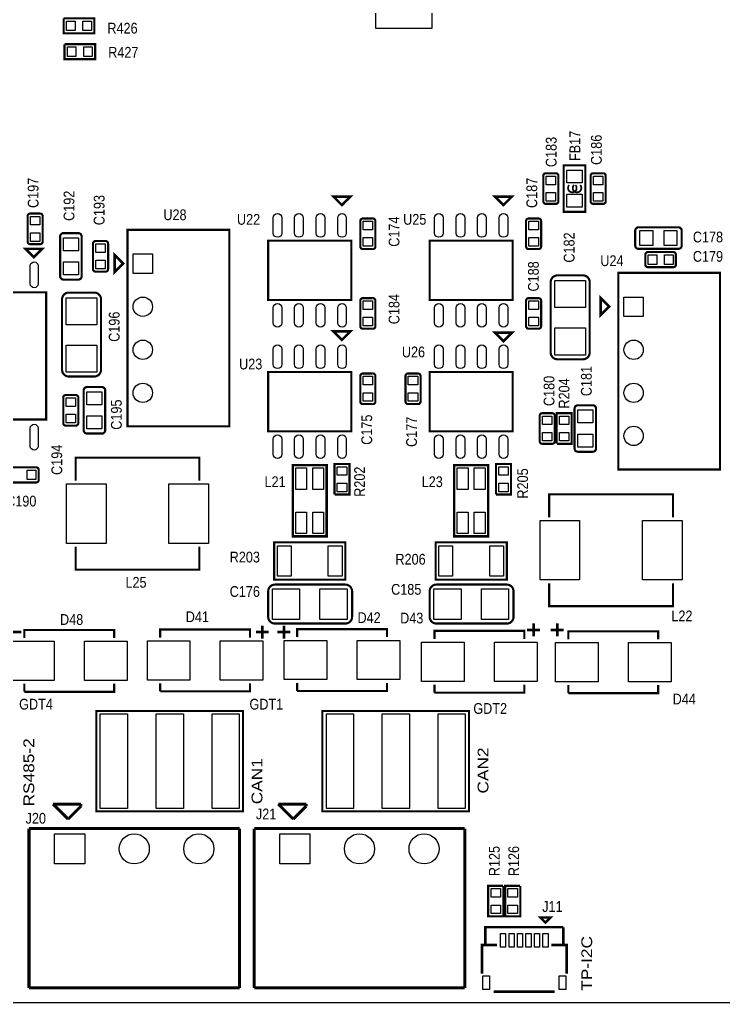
# Model space of a CAD drawing. Extents: x 0 to 228, y 0 to 175.
# Drawn here: x 38 to 79.5, y 0 to 58 of the extents above; entities that cross this region are included whole.
import ezdxf
from ezdxf.enums import TextEntityAlignment as Align

# ---------------------------------------------------------------- set-up
doc = ezdxf.new("R2010")
doc.units = 0
for name, color, linetype in [('BG_OUTLINE', 253, 'CONTINUOUS'), ('BG_SILKSCREEN_TOP', 85, 'CONTINUOUS'), ('PG_SILKSCREEN_TOP', 253, 'CONTINUOUS'), ('PIN_TOP', 142, 'CONTINUOUS'), ('RD_SILKSCREEN_TOP', 142, 'CONTINUOUS')]:
    doc.layers.add(name, color=color, linetype=linetype)

msp = doc.modelspace()

# ---------------------------------------------------------------- linework, layer by layer
at = {"layer": 'BG_OUTLINE'}
msp.add_lwpolyline([(3.048, 0), (224.952052, 0, 0.414214), (228.000052, 3.048), (228.000052, 168.95191, 0.414217), (224.952052, 171.99991), (3.048, 171.99991, 0.414214), (0, 168.95191), (0, 3.048, 0.414214), (3.048, 0)], format="xyb", dxfattribs=at)
at = {"layer": 'PG_SILKSCREEN_TOP'}
for points, const_width in [([(40.602154, 58.051192), (42.406062, 58.051192), (42.406062, 57.163208), (40.602154, 57.163208), (40.602154, 58.039254)], 0.127), ([(40.652954, 56.527192), (42.456862, 56.527192), (42.456862, 55.639208), (40.652954, 55.639208), (40.652954, 56.515254)], 0.127), ([(71.03999, 49.378108), (71.374, 49.378108), (71.374, 49.0601), (71.374, 46.633892), (70.104, 46.633892), (70.104, 49.378108), (71.044054, 49.378108)], 0.127), ([(57.518046, 47.530004), (56.518048, 47.530004), (57.01792, 47.029878), (57.518046, 47.530004)], 0.150114), ([(67.043046, 47.530004), (66.043048, 47.530004), (66.54292, 47.029878), (67.043046, 47.530004)], 0.150114), ([(50.370994, 45.575982), (50.370994, 33.976056), (44.371006, 33.976056), (44.371006, 45.575982), (50.370994, 45.575982)], 0.127), ([(52.667916, 44.93006), (52.667916, 41.42994), (57.568084, 41.42994), (57.568084, 44.93006), (52.667916, 44.93006)], 0.127), ([(62.192916, 44.93006), (62.192916, 41.42994), (67.093084, 41.42994), (67.093084, 44.93006), (62.192916, 44.93006)], 0.127), ([(39.341298, 44.45381), (38.3413, 44.45381), (38.841426, 43.953684), (39.341298, 44.45381)], 0.150114), ([(43.609514, 44.085002), (43.609514, 43.085004), (44.109386, 43.584876), (43.609514, 44.085002)], 0.150114), ([(79.326994, 43.035982), (79.326994, 31.436056), (73.327006, 31.436056), (73.327006, 43.035982), (79.326994, 43.035982)], 0.127), ([(29.26588, 41.880028), (29.26588, 34.379916), (39.566088, 34.379916), (39.566088, 41.880028), (29.26588, 41.880028)], 0.127), ([(72.286114, 41.545002), (72.286114, 40.545004), (72.785986, 41.044876), (72.286114, 41.545002)], 0.150114), ([(57.518046, 39.579804), (56.518048, 39.579804), (57.01792, 39.079678), (57.518046, 39.579804)], 0.150114), ([(67.043046, 39.503604), (66.043048, 39.503604), (66.54292, 39.003478), (67.043046, 39.503604)], 0.150114), ([(52.667916, 37.18306), (52.667916, 33.68294), (57.568084, 33.68294), (57.568084, 37.18306), (52.667916, 37.18306)], 0.127), ([(62.192916, 37.18306), (62.192916, 33.68294), (67.093084, 33.68294), (67.093084, 37.18306), (62.192916, 37.18306)], 0.127), ([(69.686932, 32.949896), (69.686932, 34.753042), (70.575932, 34.753042), (70.575932, 32.949896), (69.699124, 32.949896)], 0.127), ([(48.60798, 30.778958), (48.60798, 32.128968), (41.30802, 32.128968), (41.30802, 30.778958)], 0.127), ([(54.118002, 31.691072), (54.118002, 27.490928), (56.117998, 27.490928), (56.117998, 31.691072), (54.118002, 31.691072)], 0.150114), ([(56.577992, 29.959046), (56.577992, 31.762954), (57.468008, 31.762954), (57.468008, 29.959046), (56.590946, 29.959046)], 0.127), ([(63.643002, 31.691072), (63.643002, 27.490928), (65.642998, 27.490928), (65.642998, 31.691072), (63.643002, 31.691072)], 0.150114), ([(66.104008, 29.959046), (66.104008, 31.762954), (66.991992, 31.762954), (66.991992, 29.959046), (66.115946, 29.959046)], 0.127), ([(76.54798, 28.619958), (76.54798, 29.969968), (69.24802, 29.969968), (69.24802, 28.619958)], 0.127), ([(48.60798, 26.879042), (48.60798, 25.529032), (41.30802, 25.529032), (41.30802, 26.879042)], 0.127), ([(57.117996, 24.934926), (53.017928, 24.934926), (53.017928, 27.135074), (57.218072, 27.135074), (57.218072, 24.934926), (57.117996, 24.934926)], 0.127), ([(66.642996, 24.934926), (62.542928, 24.934926), (62.542928, 27.135074), (66.743072, 27.135074), (66.743072, 24.934926), (66.642996, 24.934926)], 0.127), ([(76.54798, 24.720042), (76.54798, 23.370032), (69.24802, 23.370032), (69.24802, 24.720042)], 0.127), ([(43.584114, 21.492972), (43.584114, 21.967952), (38.283896, 21.967952), (38.283896, 21.492972)], 0.127), ([(51.596036, 21.518118), (51.596036, 21.993098), (46.296072, 21.993098), (46.296072, 21.518118)], 0.127), ([(52.324, 22.225), (52.324, 21.463)], 0.150114), ([(53.594, 22.225), (53.594, 21.463)], 0.150114), ([(59.672982, 21.54301), (59.672982, 22.01799), (54.373018, 22.01799), (54.373018, 21.54301)], 0.127), ([(67.945, 21.971), (68.707, 21.971)], 0.150114), ([(68.326, 22.352), (68.326, 21.59)], 0.150114), ([(69.342, 21.971), (70.104, 21.971)], 0.150114), ([(69.723, 22.352), (69.723, 21.59)], 0.150114), ([(37.338, 21.844), (38.1, 21.844)], 0.150114), ([(51.943, 21.844), (52.705, 21.844)], 0.150114), ([(53.213, 21.844), (53.975, 21.844)], 0.150114), ([(67.77609, 21.440902), (67.77609, 21.915882), (62.476126, 21.915882), (62.476126, 21.440902)], 0.127), ([(75.674982, 21.41601), (75.674982, 21.89099), (70.375018, 21.89099), (70.375018, 21.41601)], 0.127), ([(38.283896, 18.317972), (43.584114, 18.317972), (43.584114, 18.792952)], 0.127), ([(38.283896, 18.792952), (38.283896, 18.317972)], 0.127), ([(46.296072, 18.343118), (51.596036, 18.343118), (51.596036, 18.818098)], 0.127), ([(46.296072, 18.818098), (46.296072, 18.343118)], 0.127), ([(54.373018, 18.36801), (59.672982, 18.36801), (59.672982, 18.84299)], 0.127), ([(54.373018, 18.84299), (54.373018, 18.36801)], 0.127), ([(62.476126, 18.265902), (67.77609, 18.265902), (67.77609, 18.740882)], 0.127), ([(62.476126, 18.740882), (62.476126, 18.265902)], 0.127), ([(70.375018, 18.24101), (75.674982, 18.24101), (75.674982, 18.71599)], 0.127), ([(70.375018, 18.71599), (70.375018, 18.24101)], 0.127), ([(51.183032, 11.263884), (42.523156, 11.263884), (42.523156, 17.183862), (51.183032, 17.183862), (51.183032, 11.263884)], 0.127), ([(64.518032, 11.264138), (55.858156, 11.264138), (55.858156, 17.184116), (64.518032, 17.184116), (64.518032, 11.264138)], 0.127), ([(40.858948, 10.807954), (39.969948, 11.696954)], 0.178054), ([(39.969948, 11.696954), (41.620948, 11.696954)], 0.178054), ([(41.620948, 11.569954), (40.858948, 10.807954)], 0.178054), ([(41.620948, 11.696954), (41.620948, 11.569954)], 0.178054), ([(54.146958, 10.807954), (53.257958, 11.696954)], 0.178054), ([(53.257958, 11.696954), (54.908958, 11.696954)], 0.178054), ([(54.908958, 11.569954), (54.146958, 10.807954)], 0.178054), ([(54.908958, 11.696954), (54.908958, 11.569954)], 0.178054), ([(38.55593, 0.854964), (38.55593, 10.254996)], 0.178054), ([(38.55593, 10.254996), (50.975006, 10.254996)], 0.178054), ([(50.975006, 10.254996), (50.975006, 0.854964)], 0.178054), ([(51.84394, 0.854964), (51.84394, 10.254996)], 0.178054), ([(51.84394, 10.254996), (64.264032, 10.254996)], 0.178054), ([(64.264032, 10.254996), (64.264032, 0.854964)], 0.178054), ([(66.538094, 6.872986), (66.538094, 5.069078), (65.649094, 5.069078), (65.649094, 6.872986), (66.524886, 6.872986)], 0.127), ([(67.538092, 6.872986), (67.538092, 5.069078), (66.649092, 5.069078), (66.649092, 6.872986), (67.524884, 6.872986)], 0.127), ([(68.72605, 5.004054), (69.325998, 5.004054), (69.026024, 4.70408), (68.72605, 5.004054)], 0.150114), ([(65.275968, 1.68402), (65.275968, 3.384042), (65.47612, 3.384042), (65.47612, 4.434078), (70.07606, 4.434078)], 0.150114), ([(70.07606, 4.434078), (70.07606, 3.384042), (70.275958, 3.384042), (70.275958, 1.68402)], 0.150114), ([(65.47612, 3.384042), (66.17589, 3.384042)], 0.150114), ([(70.07606, 3.384042), (69.376036, 3.384042)], 0.150114), ([(50.975006, 0.854964), (38.55593, 0.854964)], 0.178054), ([(64.264032, 0.854964), (51.84394, 0.854964)], 0.178054), ([(69.575934, 0.633984), (65.975992, 0.633984)], 0.150114)]:
    msp.add_lwpolyline(points, dxfattribs=dict(at, const_width=const_width))
for points, const_width in [([(69.785992, 48.758094), (69.785992, 48.208946), (69.785992, 47.803054), (69.785992, 47.253906, -0.414492), (69.635878, 47.104046), (69.048122, 47.104046, -0.414492), (68.898008, 47.253906), (68.898008, 48.758094, -0.414492), (69.048122, 48.907954), (69.635878, 48.907954, -0.414492), (69.785992, 48.758094)], 0.127), ([(72.581008, 48.758094), (72.581008, 48.208946), (72.581008, 47.803054), (72.581008, 47.253906, -0.415157), (72.429878, 47.104046), (71.842122, 47.104046, -0.414492), (71.692008, 47.253906), (71.692008, 48.758094, -0.414492), (71.842122, 48.907954), (72.429878, 48.907954, -0.415157), (72.581008, 48.758094)], 0.127), ([(70.790054, 48.217074, -2.414198), (70.430898, 48.217074)], 0.102108), ([(71.068946, 48.217074, -2.415808), (70.710044, 48.217074)], 0.102108), ([(38.47211, 44.87799), (38.47211, 45.426884), (38.47211, 45.83303), (38.47211, 46.380908, -0.416253), (38.62197, 46.532038), (39.20998, 46.532038, -0.417139), (39.36111, 46.380908), (39.36111, 44.87799, -0.415553), (39.20998, 44.727876), (38.62197, 44.727876, -0.414659), (38.47211, 44.87799)], 0.127), ([(58.103008, 44.586906), (58.103008, 45.136054), (58.103008, 45.541946), (58.103008, 46.091094, -0.414492), (58.253122, 46.240954), (58.840878, 46.240954, -0.415157), (58.992008, 46.091094), (58.992008, 44.586906, -0.415157), (58.840878, 44.437046), (58.253122, 44.437046, -0.414492), (58.103008, 44.586906)], 0.127), ([(68.769992, 46.091094), (68.769992, 45.541946), (68.769992, 45.136054), (68.769992, 44.586906, -0.414492), (68.619878, 44.437046), (68.032122, 44.437046, -0.414492), (67.882008, 44.586906), (67.882008, 46.091094, -0.414492), (68.032122, 46.240954), (68.619878, 46.240954, -0.414492), (68.769992, 46.091094)], 0.127), ([(40.392096, 42.836084), (40.392096, 45.17898, -0.41451), (40.591994, 45.378878), (41.461944, 45.378878, -0.414734), (41.662096, 45.17898), (41.662096, 42.836084, -0.414311), (41.461944, 42.635932), (40.591994, 42.635932, -0.414089), (40.392096, 42.836084)], 0.127), ([(76.863956, 44.45), (74.520044, 44.45, -0.414181), (74.319892, 44.649898), (74.319892, 45.520102, -0.414181), (74.520044, 45.72), (76.863956, 45.72, -0.414181), (77.064108, 45.520102), (77.064108, 44.649898, -0.414181), (76.863956, 44.45)], 0.127), ([(42.33291, 43.255946), (42.33291, 43.805094), (42.33291, 44.210986), (42.33291, 44.759118, -0.416052), (42.483024, 44.909994), (43.071034, 44.909994, -0.416478), (43.22191, 44.759118), (43.22191, 43.255946, -0.415091), (43.071034, 43.106086), (42.483024, 43.106086, -0.414659), (42.33291, 43.255946)], 0.127), ([(76.571094, 43.369992), (76.021946, 43.369992), (75.616054, 43.369992), (75.066906, 43.369992, -0.415157), (74.917046, 43.521122), (74.917046, 44.108878, -0.415157), (75.066906, 44.260008), (76.571094, 44.260008, -0.415157), (76.720954, 44.108878), (76.720954, 43.521122, -0.415157), (76.571094, 43.369992)], 0.127), ([(69.334888, 42.486072), (69.334888, 38.335966, 0.414192), (69.734938, 37.935916), (71.235062, 37.935916, 0.414203), (71.635112, 38.335966), (71.635112, 42.486072, 0.414171), (71.235062, 42.886122), (69.734938, 42.886122, 0.414161), (69.334888, 42.486072)], 0.127), ([(40.505888, 41.470072), (40.505888, 37.319966, 0.414199), (40.905938, 36.919916), (42.406062, 36.919916, 0.414189), (42.806112, 37.319966), (42.806112, 41.470072, 0.414165), (42.406062, 41.870122), (40.905938, 41.870122, 0.414175), (40.505888, 41.470072)], 0.127), ([(58.992008, 41.392094), (58.992008, 40.842946), (58.992008, 40.437054), (58.992008, 39.887906, -0.415157), (58.840878, 39.738046), (58.253122, 39.738046, -0.414492), (58.103008, 39.887906), (58.103008, 41.392094, -0.414492), (58.253122, 41.541954), (58.840878, 41.541954, -0.415157), (58.992008, 41.392094)], 0.127), ([(67.882008, 39.887906), (67.882008, 40.437054), (67.882008, 40.842946), (67.882008, 41.392094, -0.414492), (68.032122, 41.541954), (68.619878, 41.541954, -0.414492), (68.769992, 41.392094), (68.769992, 39.887906, -0.414492), (68.619878, 39.738046), (68.032122, 39.738046, -0.414492), (67.882008, 39.887906)], 0.127), ([(58.992008, 36.947094), (58.992008, 36.397946), (58.992008, 35.992054), (58.992008, 35.442906, -0.415157), (58.840878, 35.293046), (58.253122, 35.293046, -0.414492), (58.103008, 35.442906), (58.103008, 36.947094, -0.414492), (58.253122, 37.096954), (58.840878, 37.096954, -0.415157), (58.992008, 36.947094)], 0.127), ([(60.770008, 35.442906), (60.770008, 35.992054), (60.770008, 36.397946), (60.770008, 36.947094, -0.414492), (60.920122, 37.096954), (61.507878, 37.096954, -0.414492), (61.657992, 36.947094), (61.657992, 35.442906, -0.414492), (61.507878, 35.293046), (60.920122, 35.293046, -0.414492), (60.770008, 35.442906)], 0.127), ([(41.783, 33.753044), (41.783, 36.096956, -0.414181), (41.982898, 36.297108), (42.853102, 36.297108, -0.414181), (43.053, 36.096956), (43.053, 33.753044, -0.414181), (42.853102, 33.552892), (41.982898, 33.552892, -0.414181), (41.783, 33.753044)], 0.127), ([(40.575992, 34.172906), (40.575992, 34.722054), (40.575992, 35.127946), (40.575992, 35.677094, -0.415157), (40.727122, 35.826954), (41.314878, 35.826954, -0.415157), (41.466008, 35.677094), (41.466008, 34.172906, -0.415157), (41.314878, 34.023046), (40.727122, 34.023046, -0.415157), (40.575992, 34.172906)], 0.127), ([(68.686934, 33.10001), (68.686934, 33.648904), (68.686934, 34.05505), (68.686934, 34.602928, -0.41582), (68.837048, 34.753042), (69.425058, 34.753042, -0.416185), (69.575934, 34.602928), (69.575934, 33.10001, -0.415321), (69.425058, 32.949896), (68.837048, 32.949896, -0.414956), (68.686934, 33.10001)], 0.127), ([(70.742048, 32.679894), (70.742048, 35.023044, -0.414411), (70.941946, 35.222942), (71.811896, 35.222942, -0.414684), (72.012048, 35.023044), (72.012048, 32.679894, -0.414039), (71.811896, 32.479996), (70.941946, 32.479996, -0.413766), (70.742048, 32.679894)], 0.127), ([(38.979094, 30.669992), (38.429946, 30.669992), (38.024054, 30.669992), (37.474906, 30.669992, -0.415157), (37.325046, 30.821122), (37.325046, 31.408878, -0.415157), (37.474906, 31.560008), (38.979094, 31.560008, -0.415157), (39.128954, 31.408878), (39.128954, 30.821122, -0.415157), (38.979094, 30.669992)], 0.127), ([(57.218072, 24.645112), (53.067966, 24.645112, 0.414191), (52.667916, 24.245062), (52.667916, 22.744938, 0.41419), (53.067966, 22.344888), (57.218072, 22.344888, 0.41417), (57.618122, 22.744938), (57.618122, 24.245062, 0.414174), (57.218072, 24.645112)], 0.127), ([(66.743072, 24.645112), (62.592966, 24.645112, 0.414188), (62.192916, 24.245062), (62.192916, 22.744938, 0.414184), (62.592966, 22.344888), (66.743072, 22.344888, 0.414175), (67.143122, 22.744938), (67.143122, 24.245062, 0.414179), (66.743072, 24.645112)], 0.127)]:
    msp.add_lwpolyline(points, format="xyb", dxfattribs=dict(at, const_width=const_width))
at = {"layer": 'PIN_TOP'}
for points in [[(62.316106, 57.446418), (59.014106, 57.446418), (59.014106, 59.859418), (62.316106, 59.859418)], [(40.767, 57.327546), (40.767, 57.8866), (41.275, 57.8866), (41.275, 57.327546)], [(41.733216, 57.327546), (41.733216, 57.8866), (42.241216, 57.8866), (42.241216, 57.327546)], [(40.8178, 55.803546), (40.8178, 56.3626), (41.3258, 56.3626), (41.3258, 55.803546)], [(41.784016, 55.803546), (41.784016, 56.3626), (42.292016, 56.3626), (42.292016, 55.803546)], [(69.062473, 48.743108), (69.621527, 48.743108), (69.621527, 48.235108), (69.062473, 48.235108)], [(70.2945, 49.097946), (71.1835, 49.097946), (71.1835, 48.335946), (70.2945, 48.335946)], [(71.856473, 48.743108), (72.415527, 48.743108), (72.415527, 48.235108), (71.856473, 48.235108)], [(69.062473, 47.776892), (69.621527, 47.776892), (69.621527, 47.268892), (69.062473, 47.268892)], [(70.2945, 47.676054), (71.1835, 47.676054), (71.1835, 46.914054), (70.2945, 46.914054)], [(71.856473, 47.776892), (72.415527, 47.776892), (72.415527, 47.268892), (71.856473, 47.268892)], [(39.195629, 45.859192), (38.636575, 45.859192), (38.636575, 46.367192), (39.195629, 46.367192)], [(58.826527, 45.568108), (58.267473, 45.568108), (58.267473, 46.076108), (58.826527, 46.076108)], [(68.046473, 46.076108), (68.605527, 46.076108), (68.605527, 45.568108), (68.046473, 45.568108)], [(39.195629, 44.892976), (38.636575, 44.892976), (38.636575, 45.400976), (39.195629, 45.400976)], [(75.362054, 45.5295), (75.362054, 44.6405), (74.600054, 44.6405), (74.600054, 45.5295)], [(76.783946, 45.5295), (76.783946, 44.6405), (76.021946, 44.6405), (76.021946, 45.5295)], [(41.471596, 44.337986), (40.582596, 44.337986), (40.582596, 45.099986), (41.471596, 45.099986)], [(43.056429, 44.237148), (42.497375, 44.237148), (42.497375, 44.745148), (43.056429, 44.745148)], [(58.826527, 44.601892), (58.267473, 44.601892), (58.267473, 45.109892), (58.826527, 45.109892)], [(68.046473, 45.109892), (68.605527, 45.109892), (68.605527, 44.601892), (68.046473, 44.601892)], [(44.699428, 44.147486), (45.842428, 44.147486), (45.842428, 43.004486), (44.699428, 43.004486)], [(75.589892, 44.094527), (75.589892, 43.535473), (75.081892, 43.535473), (75.081892, 44.094527)], [(76.556108, 44.094527), (76.556108, 43.535473), (76.048108, 43.535473), (76.048108, 44.094527)], [(41.471596, 42.916094), (40.582596, 42.916094), (40.582596, 43.678094), (41.471596, 43.678094)], [(43.056429, 43.270932), (42.497375, 43.270932), (42.497375, 43.778932), (43.056429, 43.778932)], [(69.583554, 42.586021), (71.386446, 42.586021), (71.386446, 40.986075), (69.583554, 40.986075)], [(40.754554, 41.570021), (42.557446, 41.570021), (42.557446, 39.970075), (40.754554, 39.970075)], [(58.267473, 41.377108), (58.826527, 41.377108), (58.826527, 40.869108), (58.267473, 40.869108)], [(68.605527, 40.869108), (68.046473, 40.869108), (68.046473, 41.377108), (68.605527, 41.377108)], [(73.655428, 41.607486), (74.798428, 41.607486), (74.798428, 40.464486), (73.655428, 40.464486)], [(58.267473, 40.410892), (58.826527, 40.410892), (58.826527, 39.902892), (58.267473, 39.902892)], [(68.605527, 39.902892), (68.046473, 39.902892), (68.046473, 40.410892), (68.605527, 40.410892)], [(69.583554, 39.785925), (71.386446, 39.785925), (71.386446, 38.185979), (69.583554, 38.185979)], [(40.754554, 38.769925), (42.557446, 38.769925), (42.557446, 37.169979), (40.754554, 37.169979)], [(58.267473, 36.932108), (58.826527, 36.932108), (58.826527, 36.424108), (58.267473, 36.424108)], [(61.493527, 36.424108), (60.934473, 36.424108), (60.934473, 36.932108), (61.493527, 36.932108)], [(42.8625, 35.254946), (41.9735, 35.254946), (41.9735, 36.016946), (42.8625, 36.016946)], [(58.267473, 35.965892), (58.826527, 35.965892), (58.826527, 35.457892), (58.267473, 35.457892)], [(61.493527, 35.457892), (60.934473, 35.457892), (60.934473, 35.965892), (61.493527, 35.965892)], [(41.300527, 35.154108), (40.741473, 35.154108), (40.741473, 35.662108), (41.300527, 35.662108)], [(71.821548, 34.18205), (70.932548, 34.18205), (70.932548, 34.94405), (71.821548, 34.94405)], [(41.300527, 34.187892), (40.741473, 34.187892), (40.741473, 34.695892), (41.300527, 34.695892)], [(42.8625, 33.833054), (41.9735, 33.833054), (41.9735, 34.595054), (42.8625, 34.595054)], [(69.410453, 34.081212), (68.851399, 34.081212), (68.851399, 34.589212), (69.410453, 34.589212)], [(70.410451, 34.081212), (69.851397, 34.081212), (69.851397, 34.589212), (70.410451, 34.589212)], [(69.410453, 33.114996), (68.851399, 33.114996), (68.851399, 33.622996), (69.410453, 33.622996)], [(70.410451, 33.114996), (69.851397, 33.114996), (69.851397, 33.622996), (70.410451, 33.622996)], [(71.821548, 32.760158), (70.932548, 32.760158), (70.932548, 33.522158), (71.821548, 33.522158)], [(38.964108, 31.394527), (38.964108, 30.835473), (38.456108, 30.835473), (38.456108, 31.394527)], [(54.300374, 30.255972), (54.300374, 31.525972), (54.935374, 31.525972), (54.935374, 30.255972)], [(55.300626, 30.255972), (55.300626, 31.525972), (55.935626, 31.525972), (55.935626, 30.255972)], [(57.302527, 31.090108), (56.743473, 31.090108), (56.743473, 31.598108), (57.302527, 31.598108)], [(63.825374, 30.255972), (63.825374, 31.525972), (64.460374, 31.525972), (64.460374, 30.255972)], [(64.825626, 30.255972), (64.825626, 31.525972), (65.460626, 31.525972), (65.460626, 30.255972)], [(66.827527, 31.090108), (66.268473, 31.090108), (66.268473, 31.598108), (66.827527, 31.598108)], [(43.101641, 30.581473), (43.101641, 27.076527), (40.764587, 27.076527), (40.764587, 30.581473)], [(49.151413, 30.581473), (49.151413, 27.076527), (46.814359, 27.076527), (46.814359, 30.581473)], [(57.302527, 30.123892), (56.743473, 30.123892), (56.743473, 30.631892), (57.302527, 30.631892)], [(66.827527, 30.123892), (66.268473, 30.123892), (66.268473, 30.631892), (66.827527, 30.631892)], [(54.300374, 27.656028), (54.300374, 28.926028), (54.935374, 28.926028), (54.935374, 27.656028)], [(55.300626, 27.656028), (55.300626, 28.926028), (55.935626, 28.926028), (55.935626, 27.656028)], [(63.825374, 27.656028), (63.825374, 28.926028), (64.460374, 28.926028), (64.460374, 27.656028)], [(64.825626, 27.656028), (64.825626, 28.926028), (65.460626, 28.926028), (65.460626, 27.656028)], [(71.041641, 28.422473), (71.041641, 24.917527), (68.704587, 24.917527), (68.704587, 28.422473)], [(77.091413, 28.422473), (77.091413, 24.917527), (74.754359, 24.917527), (74.754359, 28.422473)], [(54.024403, 26.936446), (54.024403, 25.133554), (53.211349, 25.133554), (53.211349, 26.936446)], [(57.024651, 26.936446), (57.024651, 25.133554), (56.211597, 25.133554), (56.211597, 26.936446)], [(63.549403, 26.936446), (63.549403, 25.133554), (62.736349, 25.133554), (62.736349, 26.936446)], [(66.549651, 26.936446), (66.549651, 25.133554), (65.736597, 25.133554), (65.736597, 26.936446)], [(54.517925, 24.396446), (54.517925, 22.593554), (52.917979, 22.593554), (52.917979, 24.396446)], [(57.318021, 24.396446), (57.318021, 22.593554), (55.718075, 22.593554), (55.718075, 24.396446)], [(64.042925, 24.396446), (64.042925, 22.593554), (62.442979, 22.593554), (62.442979, 24.396446)], [(66.843021, 24.396446), (66.843021, 22.593554), (65.243075, 22.593554), (65.243075, 24.396446)], [(40.041322, 18.987516), (37.526214, 18.987516), (37.526214, 21.298408), (40.041322, 21.298408)], [(41.826434, 21.298408), (44.341542, 21.298408), (44.341542, 18.987516), (41.826434, 18.987516)], [(48.053498, 19.012662), (45.53839, 19.012662), (45.53839, 21.323554), (48.053498, 21.323554)], [(49.83861, 21.323554), (52.353718, 21.323554), (52.353718, 19.012662), (49.83861, 19.012662)], [(56.130444, 19.037554), (53.615336, 19.037554), (53.615336, 21.348446), (56.130444, 21.348446)], [(57.915556, 21.348446), (60.430664, 21.348446), (60.430664, 19.037554), (57.915556, 19.037554)], [(64.233552, 18.935446), (61.718444, 18.935446), (61.718444, 21.246338), (64.233552, 21.246338)], [(66.018664, 21.246338), (68.533772, 21.246338), (68.533772, 18.935446), (66.018664, 18.935446)], [(72.132444, 18.910554), (69.617336, 18.910554), (69.617336, 21.221446), (72.132444, 21.221446)], [(73.917556, 21.221446), (76.432664, 21.221446), (76.432664, 18.910554), (73.917556, 18.910554)], [(44.363005, 17.018), (44.363005, 11.43), (42.763059, 11.43), (42.763059, 17.018)], [(47.662973, 17.018), (47.662973, 11.43), (46.063027, 11.43), (46.063027, 17.018)], [(50.962941, 17.018), (50.962941, 11.43), (49.362995, 11.43), (49.362995, 17.018)], [(57.698005, 17.018), (57.698005, 11.43), (56.098059, 11.43), (56.098059, 17.018)], [(60.997973, 17.018), (60.997973, 11.43), (59.398027, 11.43), (59.398027, 17.018)], [(64.297941, 17.018), (64.297941, 11.43), (62.697995, 11.43), (62.697995, 17.018)], [(40.06596, 9.9441), (41.84396, 9.9441), (41.84396, 8.1661), (40.06596, 8.1661)], [(53.354986, 9.9441), (55.132986, 9.9441), (55.132986, 8.1661), (53.354986, 8.1661)], [(65.813559, 6.70814), (66.372613, 6.70814), (66.372613, 6.20014), (65.813559, 6.20014)], [(66.813557, 6.70814), (67.372611, 6.70814), (67.372611, 6.20014), (66.813557, 6.20014)], [(65.813559, 5.741924), (66.372613, 5.741924), (66.372613, 5.233924), (65.813559, 5.233924)], [(66.813557, 5.741924), (67.372611, 5.741924), (67.372611, 5.233924), (66.813557, 5.233924)], [(66.376042, 3.253994), (66.376042, 4.054094), (66.676016, 4.054094), (66.676016, 3.253994)], [(66.875914, 3.253994), (66.875914, 4.054094), (67.175888, 4.054094), (67.175888, 3.253994)], [(67.37604, 3.253994), (67.37604, 4.054094), (67.676014, 4.054094), (67.676014, 3.253994)], [(67.875912, 3.253994), (67.875912, 4.054094), (68.175886, 4.054094), (68.175886, 3.253994)], [(68.376038, 3.253994), (68.376038, 4.054094), (68.676012, 4.054094), (68.676012, 3.253994)], [(68.87591, 3.253994), (68.87591, 4.054094), (69.175884, 4.054094), (69.175884, 3.253994)], [(65.326006, 0.754126), (65.326006, 1.554226), (65.726056, 1.554226), (65.726056, 0.754126)], [(69.82587, 0.754126), (69.82587, 1.554226), (70.22592, 1.554226), (70.22592, 0.754126)]]:
    msp.add_lwpolyline(points, close=True, dxfattribs=at)
for points in [[(53.467, 46.273466), (53.467, 45.384466, -1), (52.959, 45.384466), (52.959, 46.273466, -1)], [(54.737, 46.273466), (54.737, 45.384466, -1), (54.229, 45.384466), (54.229, 46.273466, -1)], [(56.007, 46.273466), (56.007, 45.384466, -1), (55.499, 45.384466), (55.499, 46.273466, -1)], [(57.277, 46.273466), (57.277, 45.384466, -1), (56.769, 45.384466), (56.769, 46.273466, -1)], [(62.992, 46.273466), (62.992, 45.384466, -1), (62.484, 45.384466), (62.484, 46.273466, -1)], [(64.262, 46.273466), (64.262, 45.384466, -1), (63.754, 45.384466), (63.754, 46.273466, -1)], [(65.532, 46.273466), (65.532, 45.384466, -1), (65.024, 45.384466), (65.024, 46.273466, -1)], [(66.802, 46.273466), (66.802, 45.384466, -1), (66.294, 45.384466), (66.294, 46.273466, -1)], [(39.089457, 43.451399), (39.089457, 42.384345, -1), (38.632511, 42.384345), (38.632511, 43.451399, -1)], [(52.959, 40.086534), (52.959, 40.975534, -1), (53.467, 40.975534), (53.467, 40.086534, -1)], [(54.229, 40.086534), (54.229, 40.975534, -1), (54.737, 40.975534), (54.737, 40.086534, -1)], [(55.499, 40.086534), (55.499, 40.975534, -1), (56.007, 40.975534), (56.007, 40.086534, -1)], [(56.769, 40.086534), (56.769, 40.975534, -1), (57.277, 40.975534), (57.277, 40.086534, -1)], [(62.484, 40.086534), (62.484, 40.975534, -1), (62.992, 40.975534), (62.992, 40.086534, -1)], [(63.754, 40.086534), (63.754, 40.975534, -1), (64.262, 40.975534), (64.262, 40.086534, -1)], [(65.024, 40.086534), (65.024, 40.975534, -1), (65.532, 40.975534), (65.532, 40.086534, -1)], [(66.294, 40.086534), (66.294, 40.975534, -1), (66.802, 40.975534), (66.802, 40.086534, -1)], [(53.467, 38.526466), (53.467, 37.637466, -1), (52.959, 37.637466), (52.959, 38.526466, -1)], [(54.737, 38.526466), (54.737, 37.637466, -1), (54.229, 37.637466), (54.229, 38.526466, -1)], [(56.007, 38.526466), (56.007, 37.637466, -1), (55.499, 37.637466), (55.499, 38.526466, -1)], [(57.277, 38.526466), (57.277, 37.637466, -1), (56.769, 37.637466), (56.769, 38.526466, -1)], [(62.992, 38.526466), (62.992, 37.637466, -1), (62.484, 37.637466), (62.484, 38.526466, -1)], [(64.262, 38.526466), (64.262, 37.637466, -1), (63.754, 37.637466), (63.754, 38.526466, -1)], [(65.532, 38.526466), (65.532, 37.637466, -1), (65.024, 37.637466), (65.024, 38.526466, -1)], [(66.802, 38.526466), (66.802, 37.637466, -1), (66.294, 37.637466), (66.294, 38.526466, -1)], [(38.632511, 32.808545), (38.632511, 33.875599, -1), (39.089457, 33.875599), (39.089457, 32.808545, -1)], [(52.959, 32.339534), (52.959, 33.228534, -1), (53.467, 33.228534), (53.467, 32.339534, -1)], [(54.229, 32.339534), (54.229, 33.228534, -1), (54.737, 33.228534), (54.737, 32.339534, -1)], [(55.499, 32.339534), (55.499, 33.228534, -1), (56.007, 33.228534), (56.007, 32.339534, -1)], [(56.769, 32.339534), (56.769, 33.228534, -1), (57.277, 33.228534), (57.277, 32.339534, -1)], [(62.484, 32.339534), (62.484, 33.228534, -1), (62.992, 33.228534), (62.992, 32.339534, -1)], [(63.754, 32.339534), (63.754, 33.228534, -1), (64.262, 33.228534), (64.262, 32.339534, -1)], [(65.024, 32.339534), (65.024, 33.228534, -1), (65.532, 33.228534), (65.532, 32.339534, -1)], [(66.294, 32.339534), (66.294, 33.228534, -1), (66.802, 33.228534), (66.802, 32.339534, -1)]]:
    msp.add_lwpolyline(points, format="xyb", close=True, dxfattribs=at)
for centre, radius in [((45.270928, 41.035986), 0.5715), ((45.270928, 38.495986), 0.5715), ((74.226928, 38.495986), 0.5715), ((45.270928, 35.955986), 0.5715), ((74.226928, 35.955986), 0.5715), ((74.226928, 33.415986), 0.5715), ((44.76496, 9.0551), 0.889), ((48.57496, 9.0551), 0.889), ((58.053986, 9.0551), 0.889), ((61.863986, 9.0551), 0.889)]:
    msp.add_circle(centre, radius, dxfattribs=at)

# ---------------------------------------------------------------- texts
at = {"layer": 'BG_SILKSCREEN_TOP', "width": 1.2}
for s, p in [('RS485-2', (38.862, 11.557)), ('CAN2', (65.659, 12.319)), ('CAN1', (52.324, 11.684)), ('TP-I2C', (71.7804, 0.6858))]:
    msp.add_text(s, height=0.635, rotation=90, dxfattribs=at).set_placement(p)
at = {"layer": 'RD_SILKSCREEN_TOP', "width": 0.8784}
for s, p in [('R426', (43.18, 57.15)), ('R427', (43.2308, 55.7276)), ('U28', (46.483016, 46.14291)), ('U22', (50.8254, 45.8724)), ('U25', (60.6298, 45.8724)), ('U24', (72.263, 43.434)), ('U26', (60.5536, 38.0492)), ('U23', (50.9524, 37.338)), ('L21', (52.452016, 30.39491)), ('L23', (61.723016, 30.39491)), ('R203', (50.395124, 25.94991)), ('R206', (60.174124, 25.82291)), ('L25', (44.2468, 24.4602)), ('C176', (50.395124, 23.91791)), ('C185', (59.920124, 24.04491)), ('D48', (40.387016, 22.26691)), ('D41', (47.8028, 22.4282)), ('D42', (57.9374, 22.3774)), ('D43', (60.452, 22.352)), ('L22', (76.454, 22.479)), ('D44', (76.529946, 17.577054)), ('GDT4', (37.973, 17.272)), ('GDT1', (51.562, 17.272)), ('GDT2', (64.77, 17.018)), ('J20', (38.354, 10.541)), ('J21', (51.943, 10.795)), ('J11', (68.834, 5.334))]:
    msp.add_text(s, height=0.635, dxfattribs=at).set_placement(p)
for s, p in [('C183', (69.68109, 50.165)), ('C186', (72.34809, 50.292)), ('C197', (39.116, 47.752)), ('C187', (68.53809, 47.752)), ('C192', (41.23309, 46.99)), ('C193', (43.01109, 46.736)), ('C174', (60.41009, 45.466)), ('C188', (68.6308, 42.8244)), ('C184', (60.41009, 40.894)), ('C181', (71.755, 36.651946)), ('C180', (69.55409, 36.068)), ('C195', (44.02709, 34.671)), ('C175', (58.801, 33.782)), ('C177', (61.4426, 33.655)), ('C194', (40.513, 32.004))]:
    msp.add_text(s, height=0.635, rotation=90, dxfattribs=at).set_placement(p, align=Align.CENTER)
for s, p in [('FB17', (71.07809, 49.633124)), ('C182', (70.739, 43.636946)), ('C196', (43.90009, 38.965124)), ('R204', (70.44309, 35.028124)), ('R202', (58.37809, 29.821124)), ('R205', (67.9958, 29.718)), ('R125', (66.32829, 7.443724)), ('R126', (67.47129, 7.443724))]:
    msp.add_text(s, height=0.635, rotation=90, dxfattribs=at).set_placement(p)
for s, p in [('C178', (78.613, 44.831)), ('C179', (78.613, 43.688)), ('C190', (38.1, 29.25191))]:
    msp.add_text(s, height=0.635, dxfattribs=at).set_placement(p, align=Align.CENTER)

doc.saveas('drawing.dxf')
